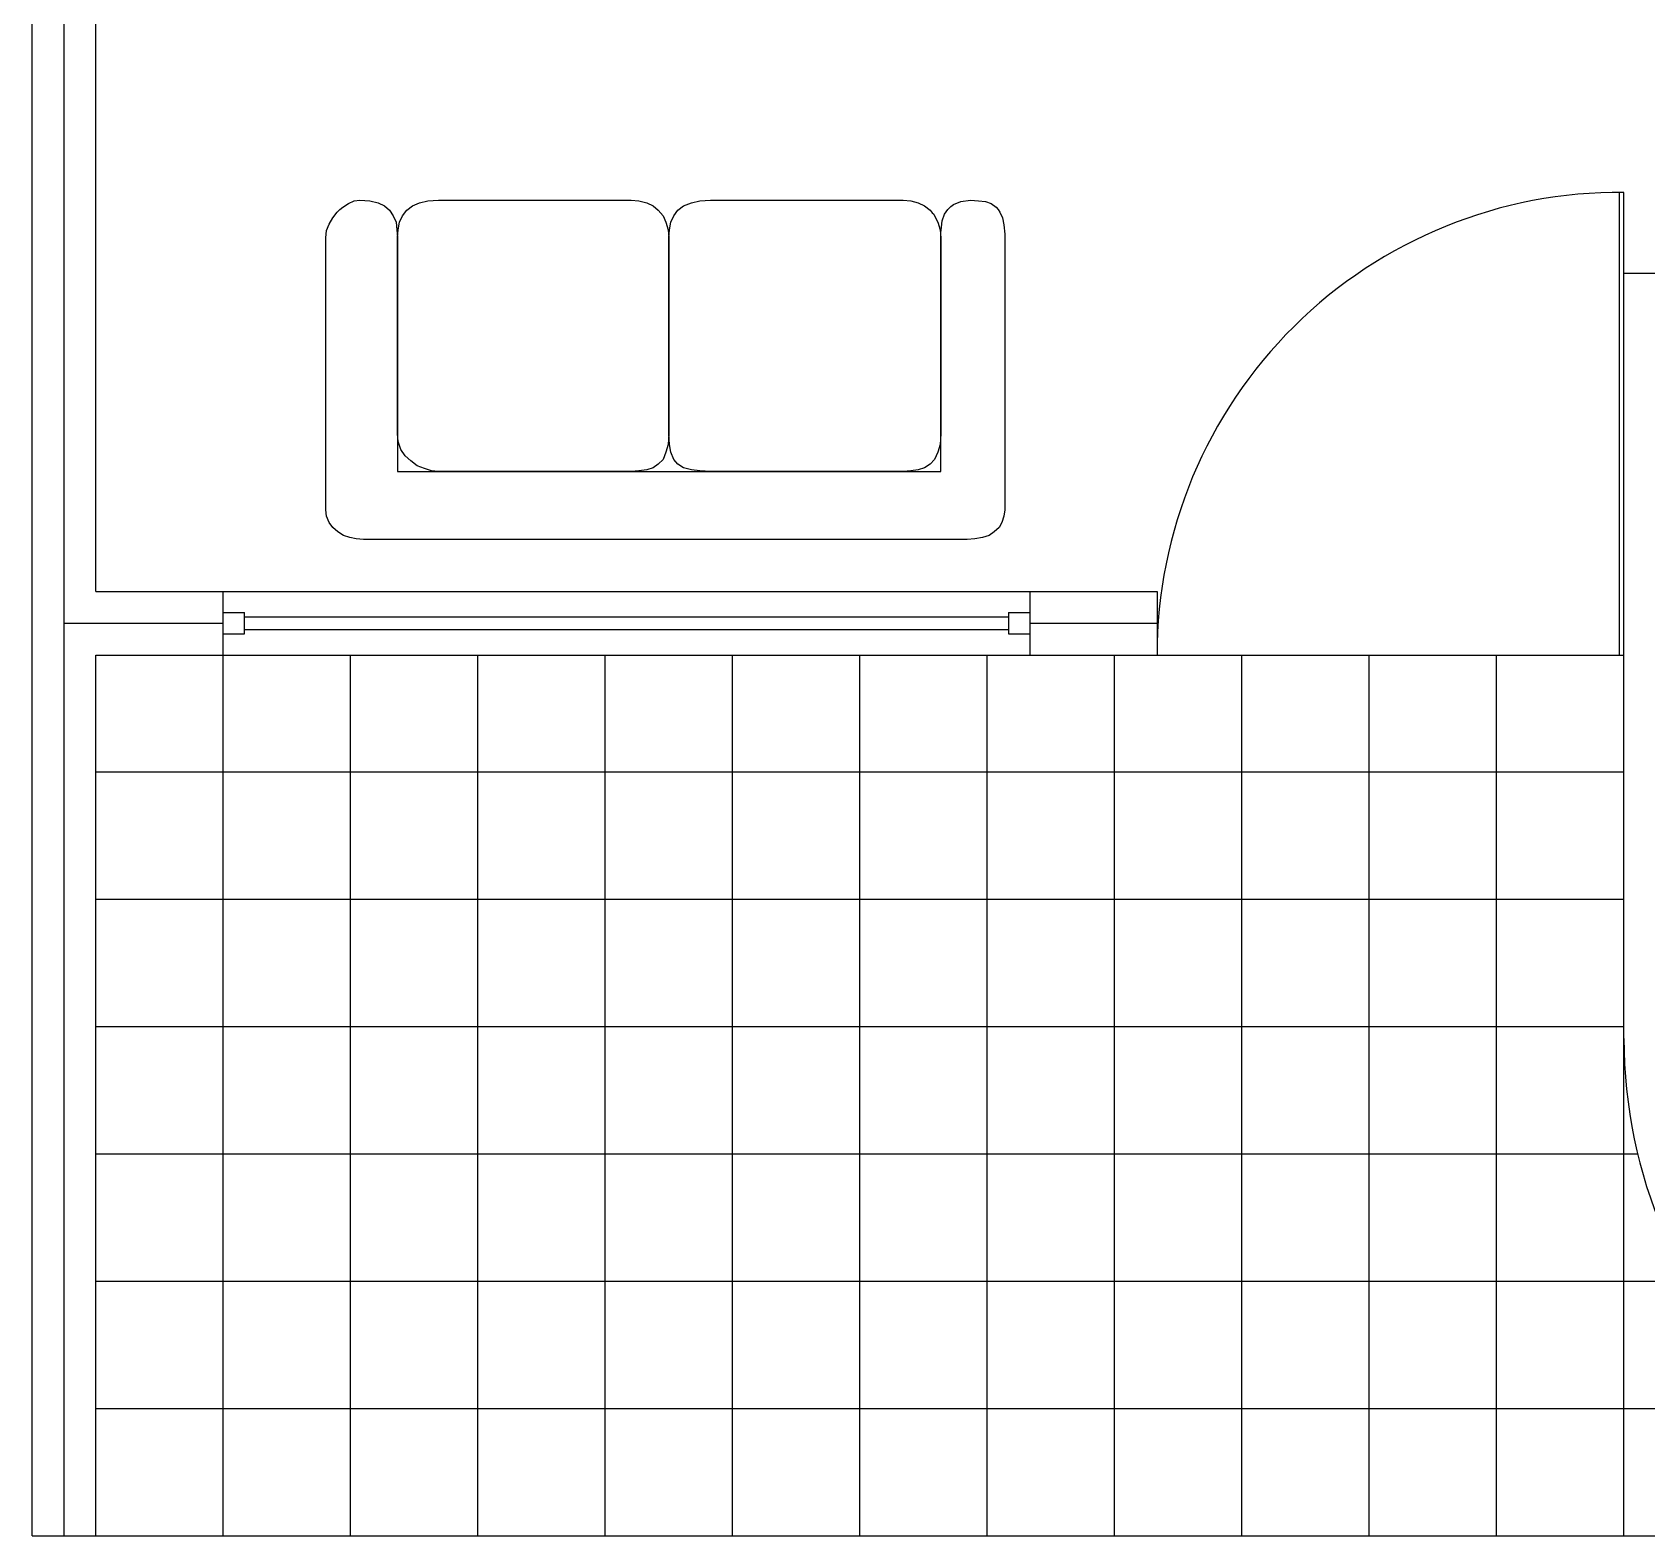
# Model space of a CAD drawing. Header units: millimetres. Extents: x 686.5 to 717.1, y 236.1 to 261.6.
# Drawn here: x 688.889 to 689.84, y 241.307 to 242.193 of the extents above; entities that cross this region are included whole.
import ezdxf

# ---------------------------------------------------------------- set-up
doc = ezdxf.new("R2010")
doc.units = ezdxf.units.MM
doc.linetypes.add('ACAD_ISO04W100', pattern=[30.5, 24, -3, 0.5, -3])
for name, color, linetype in [('EJE', 4, 'ACAD_ISO04W100'), ('MUE', 2, 'Continuous'), ('MURO1', 3, 'Continuous'), ('PUERTAS', 191, 'Continuous'), ('VENTANAS', 111, 'Continuous')]:
    doc.layers.add(name, color=color, linetype=linetype)

# ---------------------------------------------------------------- blocks, each defined once
blk = doc.blocks.new('SILLON2')
at = {"color": 2}
for p, q in [((-0.7698, 0.4912), (-0.7581, 0.5012)), ((-0.7698, 0.4912), (-0.7581, 0.5012)), ((-0.7581, 0.5012), (-0.7464, 0.5096)), ((-0.7581, 0.5012), (-0.7464, 0.5096)), ((-0.7464, 0.5096), (-0.7313, 0.5146)), ((-0.7464, 0.5096), (-0.7313, 0.5146)), ((-0.7313, 0.5146), (-0.7129, 0.5179)), ((-0.7313, 0.5146), (-0.7129, 0.5179)), ((-0.7129, 0.5179), (-0.6945, 0.5196)), ((-0.7129, 0.5179), (-0.6945, 0.5196)), ((-0.6945, 0.5196), (0.7279, 0.5196)), ((-0.6945, 0.5196), (-0.6945, 0.5196)), ((-0.6945, 0.5196), (0.7279, 0.5196)), ((0.7279, 0.5196), (0.7446, 0.5179)), ((0.7279, 0.5196), (0.7446, 0.5179)), ((0.7446, 0.5179), (0.7597, 0.5146)), ((0.7446, 0.5179), (0.7597, 0.5146)), ((0.7597, 0.5146), (0.7748, 0.5096)), ((0.7597, 0.5146), (0.7748, 0.5096)), ((0.7748, 0.5096), (0.7881, 0.5012)), ((0.7748, 0.5096), (0.7881, 0.5012)), ((0.7881, 0.5012), (0.7999, 0.4912)), ((0.7881, 0.5012), (0.7999, 0.4912)), ((-0.7832, 0.4493), (-0.7815, 0.4644)), ((-0.7832, 0.4493), (-0.7815, 0.4644)), ((-0.7815, 0.4644), (-0.7765, 0.4795)), ((-0.7815, 0.4644), (-0.7765, 0.4795)), ((-0.7765, 0.4795), (-0.7698, 0.4912)), ((-0.7765, 0.4795), (-0.7698, 0.4912)), ((0.7999, 0.4912), (0.8082, 0.4795)), ((0.7999, 0.4912), (0.8082, 0.4795)), ((0.8082, 0.4795), (0.8149, 0.4644)), ((0.8082, 0.4795), (0.8149, 0.4644)), ((0.8149, 0.4644), (0.8166, 0.4493)), ((0.8149, 0.4644), (0.8166, 0.4493)), ((-0.7832, -0.2), (-0.7832, 0.4493)), ((-0.7832, -0.2), (-0.7832, 0.4493)), ((0.8166, 0.4493), (0.8166, -0.1916)), ((0.8166, 0.4493), (0.8166, 0.4493)), ((0.8166, 0.4493), (0.8166, -0.1916)), ((-0.6326, 0.359), (-0.6326, 0.359)), ((0.6476, 0.359), (-0.6326, 0.359)), ((-0.6326, 0.359), (-0.6326, -0.1916)), ((-0.6326, 0.359), (-0.6326, -0.1916)), ((0.6476, 0.359), (-0.6326, 0.359)), ((-0.6075, 0.3422), (-0.5941, 0.3506)), ((-0.6075, 0.3422), (-0.5941, 0.3506)), ((-0.5941, 0.3506), (-0.5791, 0.3556)), ((-0.5941, 0.3506), (-0.5791, 0.3556)), ((-0.5791, 0.3556), (-0.5623, 0.3573)), ((-0.5791, 0.3556), (-0.5623, 0.3573)), ((-0.5623, 0.3573), (-0.5439, 0.359)), ((-0.5623, 0.3573), (-0.5439, 0.359)), ((-0.5439, 0.359), (-0.5439, 0.359)), ((-0.5439, 0.359), (-0.0904, 0.359)), ((-0.5439, 0.359), (-0.0904, 0.359)), ((-0.0904, 0.359), (-0.0653, 0.3573)), ((-0.0904, 0.359), (-0.0653, 0.3573)), ((-0.0653, 0.3573), (-0.0452, 0.3556)), ((-0.0653, 0.3573), (-0.0452, 0.3556)), ((-0.0452, 0.3556), (-0.0268, 0.3506)), ((-0.0452, 0.3556), (-0.0268, 0.3506)), ((-0.0268, 0.3506), (-0.0134, 0.3422)), ((-0.0268, 0.3506), (-0.0134, 0.3422)), ((0.0334, 0.3422), (0.0451, 0.3506)), ((0.0334, 0.3422), (0.0451, 0.3506)), ((0.0451, 0.3506), (0.0602, 0.3556)), ((0.0451, 0.3506), (0.0602, 0.3556)), ((0.0602, 0.3556), (0.0786, 0.3573)), ((0.0602, 0.3556), (0.0786, 0.3573)), ((0.0786, 0.3573), (0.097, 0.359)), ((0.0786, 0.3573), (0.097, 0.359)), ((0.097, 0.359), (0.097, 0.359)), ((0.097, 0.359), (0.5505, 0.359)), ((0.097, 0.359), (0.5505, 0.359)), ((0.5505, 0.359), (0.5673, 0.3573)), ((0.5505, 0.359), (0.5673, 0.3573)), ((0.5673, 0.3573), (0.584, 0.3523)), ((0.5673, 0.3573), (0.584, 0.3523)), ((0.584, 0.3523), (0.6007, 0.3456)), ((0.584, 0.3523), (0.6007, 0.3456)), ((0.6007, 0.3456), (0.6158, 0.3339)), ((0.6007, 0.3456), (0.6158, 0.3339)), ((0.6476, -0.1916), (0.6476, 0.359)), ((0.6476, -0.1916), (0.6476, 0.359)), ((-0.6309, 0.2954), (-0.6259, 0.3138)), ((-0.6309, 0.2954), (-0.6259, 0.3138)), ((-0.6259, 0.3138), (-0.6175, 0.3305)), ((-0.6259, 0.3138), (-0.6175, 0.3305)), ((-0.6175, 0.3305), (-0.6075, 0.3422)), ((-0.6175, 0.3305), (-0.6075, 0.3422)), ((-0.0134, 0.3422), (-0.0034, 0.3305)), ((-0.0134, 0.3422), (-0.0034, 0.3305)), ((-0.0034, 0.3305), (0.0033, 0.3138)), ((-0.0034, 0.3305), (0.0033, 0.3138)), ((0.0033, 0.3138), (0.0066, 0.2954)), ((0.0033, 0.3138), (0.0066, 0.2954)), ((0.01, 0.2954), (0.015, 0.3138)), ((0.01, 0.2954), (0.015, 0.3138)), ((0.015, 0.3138), (0.0217, 0.3305)), ((0.015, 0.3138), (0.0217, 0.3305)), ((0.0217, 0.3305), (0.0334, 0.3422)), ((0.0217, 0.3305), (0.0334, 0.3422)), ((0.6158, 0.3339), (0.6292, 0.3222)), ((0.6158, 0.3339), (0.6292, 0.3222)), ((0.6292, 0.3222), (0.6392, 0.3071)), ((0.6292, 0.3222), (0.6392, 0.3071)), ((0.6392, 0.3071), (0.6459, 0.2887)), ((0.6392, 0.3071), (0.6459, 0.2887)), ((-0.6326, 0.2703), (-0.6309, 0.2954)), ((-0.6326, 0.2703), (-0.6309, 0.2954)), ((-0.6326, -0.1916), (-0.6326, 0.2703)), ((-0.6326, -0.1916), (-0.6326, 0.2703)), ((0.0066, 0.2954), (0.0083, 0.2703)), ((0.0066, 0.2954), (0.0083, 0.2703)), ((0.0083, 0.2703), (0.01, 0.2954)), ((0.0083, 0.2703), (0.01, 0.2954)), ((0.0083, 0.2703), (0.0083, -0.1916)), ((0.0083, 0.2703), (0.0083, 0.2703)), ((0.0083, 0.2703), (0.0083, -0.1916)), ((0.0083, -0.1916), (0.0083, 0.2703)), ((0.0083, -0.1916), (0.0083, 0.2703)), ((0.6459, 0.2887), (0.6476, 0.2703)), ((0.6459, 0.2887), (0.6476, 0.2703)), ((0.6476, 0.2703), (0.6476, -0.1916)), ((0.6476, 0.2703), (0.6476, 0.2703)), ((0.6476, 0.2703), (0.6476, -0.1916)), ((-0.7832, -0.2), (-0.7832, -0.2)), ((-0.7815, -0.2217), (-0.7832, -0.2)), ((-0.7815, -0.2217), (-0.7832, -0.2)), ((-0.7782, -0.2384), (-0.7815, -0.2217)), ((-0.7782, -0.2384), (-0.7815, -0.2217)), ((-0.6343, -0.2167), (-0.636, -0.2318)), ((-0.6343, -0.2167), (-0.636, -0.2318)), ((-0.6326, -0.2033), (-0.6343, -0.2167)), ((-0.6326, -0.2033), (-0.6343, -0.2167)), ((-0.6326, -0.1916), (-0.6326, -0.1916)), ((-0.6309, -0.21), (-0.6326, -0.1916)), ((-0.6309, -0.21), (-0.6326, -0.1916)), ((-0.6326, -0.1916), (-0.6326, -0.2033)), ((-0.6326, -0.1916), (-0.6326, -0.2033)), ((-0.6259, -0.2284), (-0.6309, -0.21)), ((-0.6259, -0.2284), (-0.6309, -0.21)), ((0.0066, -0.21), (0.0033, -0.2284)), ((0.0066, -0.21), (0.0033, -0.2284)), ((0.0083, -0.1916), (0.0066, -0.21)), ((0.0083, -0.1916), (0.0066, -0.21)), ((0.0083, -0.1916), (0.0083, -0.1916)), ((0.01, -0.21), (0.0083, -0.1916)), ((0.01, -0.21), (0.0083, -0.1916)), ((0.015, -0.2284), (0.01, -0.21)), ((0.015, -0.2284), (0.01, -0.21)), ((0.6459, -0.21), (0.6426, -0.2284)), ((0.6459, -0.21), (0.6426, -0.2284)), ((0.6476, -0.1916), (0.6459, -0.21)), ((0.6476, -0.1916), (0.6459, -0.21)), ((0.6476, -0.1916), (0.6476, -0.1916)), ((0.6493, -0.21), (0.6476, -0.1916)), ((0.6493, -0.21), (0.6476, -0.1916)), ((0.6509, -0.2284), (0.6493, -0.21)), ((0.6509, -0.2284), (0.6493, -0.21)), ((0.8082, -0.2234), (0.7999, -0.2384)), ((0.8082, -0.2234), (0.7999, -0.2384)), ((0.8149, -0.2083), (0.8082, -0.2234)), ((0.8149, -0.2083), (0.8082, -0.2234)), ((0.8166, -0.1916), (0.8149, -0.2083)), ((0.8166, -0.1916), (0.8149, -0.2083)), ((-0.7715, -0.2518), (-0.7782, -0.2384)), ((-0.7715, -0.2518), (-0.7782, -0.2384)), ((-0.7682, -0.2585), (-0.7715, -0.2518)), ((-0.7682, -0.2585), (-0.7715, -0.2518)), ((-0.7631, -0.2636), (-0.7682, -0.2585)), ((-0.7631, -0.2636), (-0.7682, -0.2585)), ((-0.7514, -0.2719), (-0.7631, -0.2636)), ((-0.7514, -0.2719), (-0.7631, -0.2636)), ((-0.656, -0.2652), (-0.6627, -0.2702)), ((-0.656, -0.2652), (-0.6627, -0.2702)), ((-0.6493, -0.2585), (-0.656, -0.2652)), ((-0.6493, -0.2585), (-0.656, -0.2652)), ((-0.641, -0.2468), (-0.6493, -0.2585)), ((-0.641, -0.2468), (-0.6493, -0.2585)), ((-0.636, -0.2318), (-0.641, -0.2468)), ((-0.636, -0.2318), (-0.641, -0.2468)), ((-0.6175, -0.2435), (-0.6259, -0.2284)), ((-0.6175, -0.2435), (-0.6259, -0.2284)), ((-0.6159, -0.2468), (-0.6175, -0.2435)), ((-0.6159, -0.2468), (-0.6175, -0.2435)), ((-0.6125, -0.2502), (-0.6159, -0.2468)), ((-0.6125, -0.2502), (-0.6159, -0.2468)), ((-0.6075, -0.2569), (-0.6125, -0.2502)), ((-0.6075, -0.2569), (-0.6125, -0.2502)), ((-0.5941, -0.2669), (-0.6075, -0.2569)), ((-0.5941, -0.2669), (-0.6075, -0.2569)), ((-0.0134, -0.2569), (-0.0268, -0.2669)), ((-0.0134, -0.2569), (-0.0268, -0.2669)), ((-0.0034, -0.2435), (-0.0134, -0.2569)), ((-0.0034, -0.2435), (-0.0134, -0.2569)), ((0.0033, -0.2284), (-0.0034, -0.2435)), ((0.0033, -0.2284), (-0.0034, -0.2435)), ((0.0217, -0.2435), (0.015, -0.2284)), ((0.0217, -0.2435), (0.015, -0.2284)), ((0.0334, -0.2569), (0.0217, -0.2435)), ((0.0334, -0.2569), (0.0217, -0.2435)), ((0.0451, -0.2669), (0.0334, -0.2569)), ((0.0451, -0.2669), (0.0334, -0.2569)), ((0.6258, -0.2569), (0.6124, -0.2669)), ((0.6258, -0.2569), (0.6124, -0.2669)), ((0.6359, -0.2435), (0.6258, -0.2569)), ((0.6359, -0.2435), (0.6258, -0.2569)), ((0.6426, -0.2284), (0.6359, -0.2435)), ((0.6426, -0.2284), (0.6359, -0.2435)), ((0.6576, -0.2435), (0.6509, -0.2284)), ((0.6576, -0.2435), (0.6509, -0.2284)), ((0.666, -0.2569), (0.6576, -0.2435)), ((0.666, -0.2569), (0.6576, -0.2435)), ((0.6777, -0.2669), (0.666, -0.2569)), ((0.6777, -0.2669), (0.666, -0.2569)), ((0.7764, -0.2636), (0.763, -0.2719)), ((0.7764, -0.2636), (0.763, -0.2719)), ((0.7831, -0.2585), (0.7764, -0.2636)), ((0.7831, -0.2585), (0.7764, -0.2636)), ((0.7898, -0.2518), (0.7831, -0.2585)), ((0.7898, -0.2518), (0.7831, -0.2585)), ((0.7999, -0.2384), (0.7898, -0.2518)), ((0.7999, -0.2384), (0.7898, -0.2518)), ((-0.738, -0.2769), (-0.7514, -0.2719)), ((-0.738, -0.2769), (-0.7514, -0.2719)), ((-0.7213, -0.2786), (-0.738, -0.2769)), ((-0.7213, -0.2786), (-0.738, -0.2769)), ((-0.7029, -0.2803), (-0.7213, -0.2786)), ((-0.7029, -0.2803), (-0.7213, -0.2786)), ((-0.6795, -0.2769), (-0.7029, -0.2803)), ((-0.6795, -0.2769), (-0.7029, -0.2803)), ((-0.6627, -0.2702), (-0.6795, -0.2769)), ((-0.6627, -0.2702), (-0.6795, -0.2769)), ((-0.5791, -0.2736), (-0.5941, -0.2669)), ((-0.5791, -0.2736), (-0.5941, -0.2669)), ((-0.5623, -0.2786), (-0.5791, -0.2736)), ((-0.5623, -0.2786), (-0.5791, -0.2736)), ((-0.5439, -0.2803), (-0.5623, -0.2786)), ((-0.5439, -0.2803), (-0.5623, -0.2786)), ((-0.0904, -0.2803), (-0.5439, -0.2803)), ((-0.0904, -0.2803), (-0.5439, -0.2803)), ((-0.0653, -0.2786), (-0.0904, -0.2803)), ((-0.0653, -0.2786), (-0.0904, -0.2803)), ((-0.0904, -0.2803), (-0.0904, -0.2803)), ((-0.0452, -0.2736), (-0.0653, -0.2786)), ((-0.0452, -0.2736), (-0.0653, -0.2786)), ((-0.0268, -0.2669), (-0.0452, -0.2736)), ((-0.0268, -0.2669), (-0.0452, -0.2736)), ((0.0602, -0.2736), (0.0451, -0.2669)), ((0.0602, -0.2736), (0.0451, -0.2669)), ((0.0786, -0.2786), (0.0602, -0.2736)), ((0.0786, -0.2786), (0.0602, -0.2736)), ((0.097, -0.2803), (0.0786, -0.2786)), ((0.097, -0.2803), (0.0786, -0.2786)), ((0.5505, -0.2803), (0.097, -0.2803)), ((0.5505, -0.2803), (0.097, -0.2803)), ((0.5756, -0.2786), (0.5505, -0.2803)), ((0.5756, -0.2786), (0.5505, -0.2803)), ((0.5505, -0.2803), (0.5505, -0.2803)), ((0.5957, -0.2736), (0.5756, -0.2786)), ((0.5957, -0.2736), (0.5756, -0.2786)), ((0.6124, -0.2669), (0.5957, -0.2736)), ((0.6124, -0.2669), (0.5957, -0.2736)), ((0.6928, -0.2736), (0.6777, -0.2669)), ((0.6928, -0.2736), (0.6777, -0.2669)), ((0.7128, -0.2786), (0.6928, -0.2736)), ((0.7128, -0.2786), (0.6928, -0.2736)), ((0.7363, -0.2803), (0.7128, -0.2786)), ((0.7363, -0.2803), (0.7128, -0.2786)), ((0.7497, -0.2786), (0.7363, -0.2803)), ((0.7497, -0.2786), (0.7363, -0.2803)), ((0.763, -0.2719), (0.7497, -0.2786)), ((0.763, -0.2719), (0.7497, -0.2786))]:
    blk.add_line(p, q, dxfattribs=at)

msp = doc.modelspace()

# ---------------------------------------------------------------- linework, layer by layer
at = {"layer": 'EJE'}
for p, q in [((688.90807, 241.30736), (688.90807, 242.89486)), ((688.90807, 241.84486), (689.00182, 241.84486)), ((689.47682, 241.84486), (689.55182, 241.84486))]:
    msp.add_line(p, q, dxfattribs=at)
at = {"layer": 'MUE'}
for p, q in [((689.00182, 241.30736), (689.00182, 241.82611)), ((689.07682, 241.30736), (689.07682, 241.82611)), ((689.15182, 241.30736), (689.15182, 241.82611)), ((689.22682, 241.30736), (689.22682, 241.82611)), ((689.30182, 241.30736), (689.30182, 241.82611)), ((689.37682, 241.30736), (689.37682, 241.82611)), ((689.45182, 241.30736), (689.45182, 241.82611)), ((689.52682, 241.30736), (689.52682, 241.82611)), ((689.60182, 241.30736), (689.60182, 241.82611)), ((689.67682, 241.30736), (689.67682, 241.82611)), ((689.75182, 241.30736), (689.75182, 241.82611)), ((688.92682, 241.75736), (689.82682, 241.75736)), ((688.92682, 241.68236), (689.82682, 241.68236)), ((688.92682, 241.60736), (689.82682, 241.60736)), ((689.82682, 241.30736), (689.82682, 241.60028)), ((688.92682, 241.53236), (689.83498, 241.53236)), ((688.92682, 241.45736), (689.8644, 241.45736)), ((688.92682, 241.38236), (689.92451, 241.38236)), ((688.92682, 241.30736), (690.12057, 241.30736))]:
    msp.add_line(p, q, dxfattribs=at)
at = {"layer": 'MURO1'}
for p, q in [((688.88932, 241.30736), (688.88932, 242.89486)), ((688.92682, 241.86361), (688.92682, 242.89486)), ((689.82682, 241.82611), (689.82682, 242.05111)), ((689.82682, 242.05111), (689.86432, 242.05111)), ((688.92682, 241.86361), (689.55182, 241.86361)), ((689.00182, 241.82611), (689.00182, 241.86361)), ((689.47682, 241.86361), (689.47682, 241.82611)), ((689.55182, 241.86361), (689.55182, 241.82611)), ((688.92682, 241.30736), (688.92682, 241.82611)), ((688.92682, 241.82611), (689.55182, 241.82611)), ((689.82682, 241.60028), (689.82682, 241.82611)), ((688.88932, 241.30736), (688.92682, 241.30736))]:
    msp.add_line(p, q, dxfattribs=at)
msp.add_arc((690.12057, 241.60112), 0.29375, 180.16386, 359.83614, dxfattribs=at)
at = {"layer": 'PUERTAS'}
for p, q in [((689.82432, 241.82611), (689.82432, 242.09861)), ((689.82682, 241.82611), (689.82682, 242.0986)), ((689.55182, 241.82611), (689.82682, 241.82611))]:
    msp.add_line(p, q, dxfattribs=at)
msp.add_arc((689.82432, 241.82611), 0.2725, 89.47434, 180, dxfattribs=at)
at = {"layer": 'VENTANAS'}
for p, q in [((689.00182, 241.85111), (689.01432, 241.85111)), ((689.01432, 241.83861), (689.01432, 241.85111)), ((689.01432, 241.84861), (689.46432, 241.84861)), ((689.46432, 241.85111), (689.46432, 241.83861)), ((689.46432, 241.85111), (689.47682, 241.85111)), ((689.00182, 241.83861), (689.01432, 241.83861)), ((689.01432, 241.84111), (689.46432, 241.84111)), ((689.46432, 241.83861), (689.47682, 241.83861))]:
    msp.add_line(p, q, dxfattribs=at)

# ---------------------------------------------------------------- block references
at = {"layer": 'MUE', "xscale": 0.25, "yscale": 0.25, "zscale": 0.25, "rotation": 180}
msp.add_blockref('SILLON2', (689.2663, 242.02399), dxfattribs=at)

doc.saveas('drawing.dxf')
